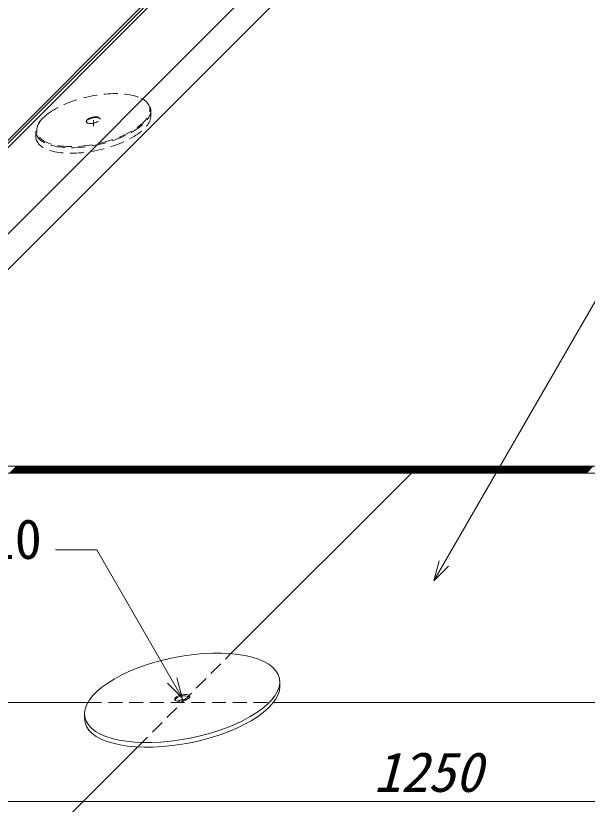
# Model space of a CAD drawing. Units: millimetres, scale not verified. Extents: x -840 to 840, y -594 to 594.
# Drawn here: x -80.4 to 85.1, y 137.5 to 365.8 of the extents above; entities that cross this region are included whole.
import ezdxf
from ezdxf.enums import TextEntityAlignment as Align

# ---------------------------------------------------------------- set-up
doc = ezdxf.new("R2010")
doc.units = ezdxf.units.MM
doc.header["$LTSCALE"] = 2
doc.linetypes.add('CHAIN1', pattern=[8, 5, -1, 1, -1])
doc.linetypes.add('DASHED2', pattern=[3, 2, -1])
for name, color, linetype, lineweight in [('0-0_輪郭線', 134, 'DASHED2', 9), ('0-2_文字', 5, 'Continuous', 9), ('0-8_断熱材', 4, 'Continuous', 9), ('0-A_IBｼｰﾄ', 7, 'Continuous', 9), ('0-B_寸法線', 7, 'Continuous', 9), ('0-D_中心線', 2, 'CHAIN1', 9), ('1-0_IBリキッド', 7, 'Continuous', 9), ('1-1_部材(積層鋼板)', 4, 'Continuous', 9)]:
    doc.layers.add(name, color=color, linetype=linetype, lineweight=lineweight)
doc.styles.add('ＭＳ ゴシック', font='')
doc.styles.get('ＭＳ ゴシック').set_extended_font_data('MS Gothic')

msp = doc.modelspace()

# ---------------------------------------------------------------- linework, layer by layer
at = {"layer": '0-0_輪郭線'}
for p, q in [((-41.267, 338.383), (-41.267, 336.783)), ((-74.572, 332.317), (-74.572, 330.717)), ((-45.081, 154.074), (-18.074, 181.081)), ((-59.521, 166.953), (-5.782, 166.953))]:
    msp.add_line(p, q, dxfattribs=at)
for major_axis in [(-16.328, -3.62), (-2.041, -0.452)]:
    msp.add_ellipse((-57.92, 335.55), major_axis=major_axis, ratio=0.414214, dxfattribs=at)
for centre, major_axis, start_param, end_param in [((-57.92, 335.35), (-16.583, -3.676), 5.5951713, 9.9296477), ((-57.92, 333.75), (-16.583, -3.676), 6.1916132, 9.3332058), ((-57.92, 335.35), (-2.041, -0.452), 3.1634857, 6.078148)]:
    msp.add_ellipse(centre, major_axis=major_axis, ratio=0.414214, start_param=start_param, end_param=end_param, dxfattribs=at)
at = {"layer": '0-8_断熱材', "color": 7}
for p, q in [((-18.074, 181.081), (34.186, 233.341)), ((-405.782, 166.953), (-59.521, 166.953)), ((-5.782, 166.953), (367.799, 166.953)), ((-80.285, 118.87), (-45.081, 154.074))]:
    msp.add_line(p, q, dxfattribs=at)
at = {"layer": '0-A_IBｼｰﾄ'}
for p, q in [((-205.37, 207.056), (23.775, 436.201)), ((-171.168, 239.141), (25.893, 436.201)), ((-146.154, 239.141), (50.906, 436.201)), ((-139.573, 235.341), (61.288, 436.201)), ((-139.573, 235.341), (296.936, 235.341)), ((-82.107, 233.341), (-80.107, 235.341)), ((-81.753, 233.341), (-79.753, 235.341)), ((-81.4, 233.341), (-79.4, 235.341)), ((-81.046, 233.341), (-79.046, 235.341)), ((-80.693, 233.341), (-78.693, 235.341)), ((-80.339, 233.341), (-78.339, 235.341)), ((-79.986, 233.341), (-77.986, 235.341)), ((-79.632, 233.341), (-77.632, 235.341)), ((-79.278, 233.341), (-77.278, 235.341)), ((-78.925, 233.341), (-76.925, 235.341)), ((-78.571, 233.341), (-76.571, 235.341)), ((-78.218, 233.341), (-76.218, 235.341)), ((-77.864, 233.341), (-75.864, 235.341)), ((-77.511, 233.341), (-75.511, 235.341)), ((-77.157, 233.341), (-75.157, 235.341)), ((-76.804, 233.341), (-74.804, 235.341)), ((-76.45, 233.341), (-74.45, 235.341)), ((-76.096, 233.341), (-74.096, 235.341)), ((-75.743, 233.341), (-73.743, 235.341)), ((-75.389, 233.341), (-73.389, 235.341)), ((-75.036, 233.341), (-73.036, 235.341)), ((-74.682, 233.341), (-72.682, 235.341)), ((-74.329, 233.341), (-72.329, 235.341)), ((-73.975, 233.341), (-71.975, 235.341)), ((-73.622, 233.341), (-71.622, 235.341)), ((-73.268, 233.341), (-71.268, 235.341)), ((-72.915, 233.341), (-70.915, 235.341)), ((-72.561, 233.341), (-70.561, 235.341)), ((-72.207, 233.341), (-70.207, 235.341)), ((-71.854, 233.341), (-69.854, 235.341)), ((-71.5, 233.341), (-69.5, 235.341)), ((-71.147, 233.341), (-69.147, 235.341)), ((-70.793, 233.341), (-68.793, 235.341)), ((-70.44, 233.341), (-68.44, 235.341)), ((-70.086, 233.341), (-68.086, 235.341)), ((-69.733, 233.341), (-67.733, 235.341)), ((-69.379, 233.341), (-67.379, 235.341)), ((-69.025, 233.341), (-67.025, 235.341)), ((-68.672, 233.341), (-66.672, 235.341)), ((-68.318, 233.341), (-66.318, 235.341)), ((-67.965, 233.341), (-65.965, 235.341)), ((-67.611, 233.341), (-65.611, 235.341)), ((-67.258, 233.341), (-65.258, 235.341)), ((-66.904, 233.341), (-64.904, 235.341)), ((-66.551, 233.341), (-64.551, 235.341)), ((-66.197, 233.341), (-64.197, 235.341)), ((-65.843, 233.341), (-63.843, 235.341)), ((-65.49, 233.341), (-63.49, 235.341)), ((-65.136, 233.341), (-63.136, 235.341)), ((-64.783, 233.341), (-62.783, 235.341)), ((-64.429, 233.341), (-62.429, 235.341)), ((-64.076, 233.341), (-62.076, 235.341)), ((-63.722, 233.341), (-61.722, 235.341)), ((-63.369, 233.341), (-61.369, 235.341)), ((-63.015, 233.341), (-61.015, 235.341)), ((-62.661, 233.341), (-60.661, 235.341)), ((-62.308, 233.341), (-60.308, 235.341)), ((-61.954, 233.341), (-59.954, 235.341)), ((-61.601, 233.341), (-59.601, 235.341)), ((-61.247, 233.341), (-59.247, 235.341)), ((-60.894, 233.341), (-58.894, 235.341)), ((-60.54, 233.341), (-58.54, 235.341)), ((-60.187, 233.341), (-58.187, 235.341)), ((-59.833, 233.341), (-57.833, 235.341)), ((-59.479, 233.341), (-57.479, 235.341)), ((-59.126, 233.341), (-57.126, 235.341)), ((-58.772, 233.341), (-56.772, 235.341)), ((-58.419, 233.341), (-56.419, 235.341)), ((-58.065, 233.341), (-56.065, 235.341)), ((-57.712, 233.341), (-55.712, 235.341)), ((-57.358, 233.341), (-55.358, 235.341)), ((-57.005, 233.341), (-55.005, 235.341)), ((-56.651, 233.341), (-54.651, 235.341)), ((-56.298, 233.341), (-54.298, 235.341)), ((-55.944, 233.341), (-53.944, 235.341)), ((-55.59, 233.341), (-53.59, 235.341)), ((-55.237, 233.341), (-53.237, 235.341)), ((-54.883, 233.341), (-52.883, 235.341)), ((-54.53, 233.341), (-52.53, 235.341)), ((-54.176, 233.341), (-52.176, 235.341)), ((-53.823, 233.341), (-51.823, 235.341)), ((-53.469, 233.341), (-51.469, 235.341)), ((-53.116, 233.341), (-51.116, 235.341)), ((-52.762, 233.341), (-50.762, 235.341)), ((-52.408, 233.341), (-50.408, 235.341)), ((-52.055, 233.341), (-50.055, 235.341)), ((-51.701, 233.341), (-49.701, 235.341)), ((-51.348, 233.341), (-49.348, 235.341)), ((-50.994, 233.341), (-48.994, 235.341)), ((-50.641, 233.341), (-48.641, 235.341)), ((-50.287, 233.341), (-48.287, 235.341)), ((-49.934, 233.341), (-47.934, 235.341)), ((-49.58, 233.341), (-47.58, 235.341)), ((-49.226, 233.341), (-47.226, 235.341)), ((-48.873, 233.341), (-46.873, 235.341)), ((-48.519, 233.341), (-46.519, 235.341)), ((-48.166, 233.341), (-46.166, 235.341)), ((-47.812, 233.341), (-45.812, 235.341)), ((-47.459, 233.341), (-45.459, 235.341)), ((-47.105, 233.341), (-45.105, 235.341)), ((-46.752, 233.341), (-44.752, 235.341)), ((-46.398, 233.341), (-44.398, 235.341)), ((-46.044, 233.341), (-44.044, 235.341)), ((-45.691, 233.341), (-43.691, 235.341)), ((-45.337, 233.341), (-43.337, 235.341)), ((-44.984, 233.341), (-42.984, 235.341)), ((-44.63, 233.341), (-42.63, 235.341)), ((-44.277, 233.341), (-42.277, 235.341)), ((-43.923, 233.341), (-41.923, 235.341)), ((-43.57, 233.341), (-41.57, 235.341)), ((-43.216, 233.341), (-41.216, 235.341)), ((-42.862, 233.341), (-40.862, 235.341)), ((-42.509, 233.341), (-40.509, 235.341)), ((-42.155, 233.341), (-40.155, 235.341)), ((-41.802, 233.341), (-39.802, 235.341)), ((-41.448, 233.341), (-39.448, 235.341)), ((-41.095, 233.341), (-39.095, 235.341)), ((-40.741, 233.341), (-38.741, 235.341)), ((-40.388, 233.341), (-38.388, 235.341)), ((-40.034, 233.341), (-38.034, 235.341)), ((-39.68, 233.341), (-37.68, 235.341)), ((-39.327, 233.341), (-37.327, 235.341)), ((-38.973, 233.341), (-36.973, 235.341)), ((-38.62, 233.341), (-36.62, 235.341)), ((-38.266, 233.341), (-36.266, 235.341)), ((-37.913, 233.341), (-35.913, 235.341)), ((-37.559, 233.341), (-35.559, 235.341)), ((-37.206, 233.341), (-35.206, 235.341)), ((-36.852, 233.341), (-34.852, 235.341)), ((-36.499, 233.341), (-34.499, 235.341)), ((-36.145, 233.341), (-34.145, 235.341)), ((-35.791, 233.341), (-33.791, 235.341)), ((-35.438, 233.341), (-33.438, 235.341)), ((-35.084, 233.341), (-33.084, 235.341)), ((-34.731, 233.341), (-32.731, 235.341)), ((-34.377, 233.341), (-32.377, 235.341)), ((-34.024, 233.341), (-32.024, 235.341)), ((-33.67, 233.341), (-31.67, 235.341)), ((-33.317, 233.341), (-31.317, 235.341)), ((-32.963, 233.341), (-30.963, 235.341)), ((-32.609, 233.341), (-30.609, 235.341)), ((-32.256, 233.341), (-30.256, 235.341)), ((-31.902, 233.341), (-29.902, 235.341)), ((-31.549, 233.341), (-29.549, 235.341)), ((-31.195, 233.341), (-29.195, 235.341)), ((-30.842, 233.341), (-28.842, 235.341)), ((-30.488, 233.341), (-28.488, 235.341)), ((-30.135, 233.341), (-28.135, 235.341)), ((-29.781, 233.341), (-27.781, 235.341)), ((-29.427, 233.341), (-27.427, 235.341)), ((-29.074, 233.341), (-27.074, 235.341)), ((-28.72, 233.341), (-26.72, 235.341)), ((-28.367, 233.341), (-26.367, 235.341)), ((-28.013, 233.341), (-26.013, 235.341)), ((-27.66, 233.341), (-25.66, 235.341)), ((-27.306, 233.341), (-25.306, 235.341)), ((-26.953, 233.341), (-24.953, 235.341)), ((-26.599, 233.341), (-24.599, 235.341)), ((-26.245, 233.341), (-24.245, 235.341)), ((-25.892, 233.341), (-23.892, 235.341)), ((-25.538, 233.341), (-23.538, 235.341)), ((-25.185, 233.341), (-23.185, 235.341)), ((-24.831, 233.341), (-22.831, 235.341)), ((-24.478, 233.341), (-22.478, 235.341)), ((-24.124, 233.341), (-22.124, 235.341)), ((-23.771, 233.341), (-21.771, 235.341)), ((-23.417, 233.341), (-21.417, 235.341)), ((-23.063, 233.341), (-21.063, 235.341)), ((-22.71, 233.341), (-20.71, 235.341)), ((-22.356, 233.341), (-20.356, 235.341)), ((-22.003, 233.341), (-20.003, 235.341)), ((-21.649, 233.341), (-19.649, 235.341)), ((-21.296, 233.341), (-19.296, 235.341)), ((-20.942, 233.341), (-18.942, 235.341)), ((-20.589, 233.341), (-18.589, 235.341)), ((-20.235, 233.341), (-18.235, 235.341)), ((-19.882, 233.341), (-17.882, 235.341)), ((-19.528, 233.341), (-17.528, 235.341)), ((-19.174, 233.341), (-17.174, 235.341)), ((-18.821, 233.341), (-16.821, 235.341)), ((-18.467, 233.341), (-16.467, 235.341)), ((-18.114, 233.341), (-16.114, 235.341)), ((-17.76, 233.341), (-15.76, 235.341)), ((-17.407, 233.341), (-15.407, 235.341)), ((-17.053, 233.341), (-15.053, 235.341)), ((-16.7, 233.341), (-14.7, 235.341)), ((-16.346, 233.341), (-14.346, 235.341)), ((-15.992, 233.341), (-13.992, 235.341)), ((-15.639, 233.341), (-13.639, 235.341)), ((-15.285, 233.341), (-13.285, 235.341)), ((-14.932, 233.341), (-12.932, 235.341)), ((-14.578, 233.341), (-12.578, 235.341)), ((-14.225, 233.341), (-12.225, 235.341)), ((-13.871, 233.341), (-11.871, 235.341)), ((-13.518, 233.341), (-11.518, 235.341)), ((-13.164, 233.341), (-11.164, 235.341)), ((-12.81, 233.341), (-10.81, 235.341)), ((-12.457, 233.341), (-10.457, 235.341)), ((-12.103, 233.341), (-10.103, 235.341)), ((-11.75, 233.341), (-9.75, 235.341)), ((-11.396, 233.341), (-9.396, 235.341)), ((-11.043, 233.341), (-9.043, 235.341)), ((-10.689, 233.341), (-8.689, 235.341)), ((-10.336, 233.341), (-8.336, 235.341)), ((-9.982, 233.341), (-7.982, 235.341)), ((-9.628, 233.341), (-7.628, 235.341)), ((-9.275, 233.341), (-7.275, 235.341)), ((-8.921, 233.341), (-6.921, 235.341)), ((-8.568, 233.341), (-6.568, 235.341)), ((-8.214, 233.341), (-6.214, 235.341)), ((-7.861, 233.341), (-5.861, 235.341)), ((-7.507, 233.341), (-5.507, 235.341)), ((-7.154, 233.341), (-5.154, 235.341)), ((-6.8, 233.341), (-4.8, 235.341)), ((-6.446, 233.341), (-4.446, 235.341)), ((-6.093, 233.341), (-4.093, 235.341)), ((-5.739, 233.341), (-3.739, 235.341)), ((-5.386, 233.341), (-3.386, 235.341)), ((-5.032, 233.341), (-3.032, 235.341)), ((-4.679, 233.341), (-2.679, 235.341)), ((-4.325, 233.341), (-2.325, 235.341)), ((-3.972, 233.341), (-1.972, 235.341)), ((-3.618, 233.341), (-1.618, 235.341)), ((-3.264, 233.341), (-1.264, 235.341)), ((-2.911, 233.341), (-0.911, 235.341)), ((-2.557, 233.341), (-0.557, 235.341)), ((-2.204, 233.341), (-0.204, 235.341)), ((-1.85, 233.341), (0.15, 235.341)), ((-1.497, 233.341), (0.503, 235.341)), ((-1.143, 233.341), (0.857, 235.341)), ((-0.79, 233.341), (1.21, 235.341)), ((-0.436, 233.341), (1.564, 235.341)), ((-0.083, 233.341), (1.917, 235.341)), ((0.271, 233.341), (2.271, 235.341)), ((0.625, 233.341), (2.625, 235.341)), ((0.978, 233.341), (2.978, 235.341)), ((1.332, 233.341), (3.332, 235.341)), ((1.685, 233.341), (3.685, 235.341)), ((2.039, 233.341), (4.039, 235.341)), ((2.392, 233.341), (4.392, 235.341)), ((2.746, 233.341), (4.746, 235.341)), ((3.099, 233.341), (5.099, 235.341)), ((3.453, 233.341), (5.453, 235.341)), ((3.807, 233.341), (5.807, 235.341)), ((4.16, 233.341), (6.16, 235.341)), ((4.514, 233.341), (6.514, 235.341)), ((4.867, 233.341), (6.867, 235.341)), ((5.221, 233.341), (7.221, 235.341)), ((5.574, 233.341), (7.574, 235.341)), ((5.928, 233.341), (7.928, 235.341)), ((6.281, 233.341), (8.281, 235.341)), ((6.635, 233.341), (8.635, 235.341)), ((6.989, 233.341), (8.989, 235.341)), ((7.342, 233.341), (9.342, 235.341)), ((7.696, 233.341), (9.696, 235.341)), ((8.049, 233.341), (10.049, 235.341)), ((8.403, 233.341), (10.403, 235.341)), ((8.756, 233.341), (10.756, 235.341)), ((9.11, 233.341), (11.11, 235.341)), ((9.463, 233.341), (11.463, 235.341)), ((9.817, 233.341), (11.817, 235.341)), ((10.171, 233.341), (12.171, 235.341)), ((10.524, 233.341), (12.524, 235.341)), ((10.878, 233.341), (12.878, 235.341)), ((11.231, 233.341), (13.231, 235.341)), ((11.585, 233.341), (13.585, 235.341)), ((11.938, 233.341), (13.938, 235.341)), ((12.292, 233.341), (14.292, 235.341)), ((12.645, 233.341), (14.645, 235.341)), ((12.999, 233.341), (14.999, 235.341)), ((13.353, 233.341), (15.353, 235.341)), ((13.706, 233.341), (15.706, 235.341)), ((14.06, 233.341), (16.06, 235.341)), ((14.413, 233.341), (16.413, 235.341)), ((14.767, 233.341), (16.767, 235.341)), ((15.12, 233.341), (17.12, 235.341)), ((15.474, 233.341), (17.474, 235.341)), ((15.827, 233.341), (17.827, 235.341)), ((16.181, 233.341), (18.181, 235.341)), ((16.534, 233.341), (18.534, 235.341)), ((16.888, 233.341), (18.888, 235.341)), ((17.242, 233.341), (19.242, 235.341)), ((17.595, 233.341), (19.595, 235.341)), ((17.949, 233.341), (19.949, 235.341)), ((18.302, 233.341), (20.302, 235.341)), ((18.656, 233.341), (20.656, 235.341)), ((19.009, 233.341), (21.009, 235.341)), ((19.363, 233.341), (21.363, 235.341)), ((19.716, 233.341), (21.716, 235.341)), ((20.07, 233.341), (22.07, 235.341)), ((20.424, 233.341), (22.424, 235.341)), ((20.777, 233.341), (22.777, 235.341)), ((21.131, 233.341), (23.131, 235.341)), ((21.484, 233.341), (23.484, 235.341)), ((21.838, 233.341), (23.838, 235.341)), ((22.191, 233.341), (24.191, 235.341)), ((22.545, 233.341), (24.545, 235.341)), ((22.898, 233.341), (24.898, 235.341)), ((23.252, 233.341), (25.252, 235.341)), ((23.606, 233.341), (25.606, 235.341)), ((23.959, 233.341), (25.959, 235.341)), ((24.313, 233.341), (26.313, 235.341)), ((24.666, 233.341), (26.666, 235.341)), ((25.02, 233.341), (27.02, 235.341)), ((25.373, 233.341), (27.373, 235.341)), ((25.727, 233.341), (27.727, 235.341)), ((26.08, 233.341), (28.08, 235.341)), ((26.434, 233.341), (28.434, 235.341)), ((26.788, 233.341), (28.788, 235.341)), ((27.141, 233.341), (29.141, 235.341)), ((27.495, 233.341), (29.495, 235.341)), ((27.848, 233.341), (29.848, 235.341)), ((28.202, 233.341), (30.202, 235.341)), ((28.555, 233.341), (30.555, 235.341)), ((28.909, 233.341), (30.909, 235.341)), ((29.262, 233.341), (31.262, 235.341)), ((29.616, 233.341), (31.616, 235.341)), ((29.97, 233.341), (31.97, 235.341)), ((30.323, 233.341), (32.323, 235.341)), ((30.677, 233.341), (32.677, 235.341)), ((31.03, 233.341), (33.03, 235.341)), ((31.384, 233.341), (33.384, 235.341)), ((31.737, 233.341), (33.737, 235.341)), ((32.091, 233.341), (34.091, 235.341)), ((32.444, 233.341), (34.444, 235.341)), ((32.798, 233.341), (34.798, 235.341)), ((33.152, 233.341), (35.152, 235.341)), ((33.505, 233.341), (35.505, 235.341)), ((33.859, 233.341), (35.859, 235.341)), ((34.212, 233.341), (36.212, 235.341)), ((34.566, 233.341), (36.566, 235.341)), ((34.919, 233.341), (36.919, 235.341)), ((35.273, 233.341), (37.273, 235.341)), ((35.626, 233.341), (37.626, 235.341)), ((35.98, 233.341), (37.98, 235.341)), ((36.333, 233.341), (38.333, 235.341)), ((36.687, 233.341), (38.687, 235.341)), ((37.041, 233.341), (39.041, 235.341)), ((37.394, 233.341), (39.394, 235.341)), ((37.748, 233.341), (39.748, 235.341)), ((38.101, 233.341), (40.101, 235.341)), ((38.455, 233.341), (40.455, 235.341)), ((38.808, 233.341), (40.808, 235.341)), ((39.162, 233.341), (41.162, 235.341)), ((39.515, 233.341), (41.515, 235.341)), ((39.869, 233.341), (41.869, 235.341)), ((40.223, 233.341), (42.223, 235.341)), ((40.576, 233.341), (42.576, 235.341)), ((40.93, 233.341), (42.93, 235.341)), ((41.283, 233.341), (43.283, 235.341)), ((41.637, 233.341), (43.637, 235.341)), ((41.99, 233.341), (43.99, 235.341)), ((42.344, 233.341), (44.344, 235.341)), ((42.697, 233.341), (44.697, 235.341)), ((43.051, 233.341), (45.051, 235.341)), ((43.405, 233.341), (45.405, 235.341)), ((43.758, 233.341), (45.758, 235.341)), ((44.112, 233.341), (46.112, 235.341)), ((44.465, 233.341), (46.465, 235.341)), ((44.819, 233.341), (46.819, 235.341)), ((45.172, 233.341), (47.172, 235.341)), ((45.526, 233.341), (47.526, 235.341)), ((45.879, 233.341), (47.879, 235.341)), ((46.233, 233.341), (48.233, 235.341)), ((46.587, 233.341), (48.587, 235.341)), ((46.94, 233.341), (48.94, 235.341)), ((47.294, 233.341), (49.294, 235.341)), ((47.647, 233.341), (49.647, 235.341)), ((48.001, 233.341), (50.001, 235.341)), ((48.354, 233.341), (50.354, 235.341)), ((48.708, 233.341), (50.708, 235.341)), ((49.061, 233.341), (51.061, 235.341)), ((49.415, 233.341), (51.415, 235.341)), ((49.769, 233.341), (51.769, 235.341)), ((50.122, 233.341), (52.122, 235.341)), ((50.476, 233.341), (52.476, 235.341)), ((50.829, 233.341), (52.829, 235.341)), ((51.183, 233.341), (53.183, 235.341)), ((51.536, 233.341), (53.387, 235.191)), ((83.671, 235.341), (53.387, 235.341)), ((53.387, 235.191), (53.536, 235.341)), ((53.387, 234.837), (53.89, 235.341)), ((53.387, 234.484), (54.243, 235.341)), ((53.387, 234.13), (54.597, 235.341)), ((53.387, 233.777), (54.95, 235.341)), ((53.387, 233.423), (55.304, 235.341)), ((53.658, 233.341), (55.658, 235.341)), ((54.011, 233.341), (56.011, 235.341)), ((54.365, 233.341), (56.365, 235.341)), ((54.718, 233.341), (56.718, 235.341)), ((55.072, 233.341), (57.072, 235.341)), ((55.425, 233.341), (57.425, 235.341)), ((55.779, 233.341), (57.779, 235.341)), ((56.132, 233.341), (58.132, 235.341)), ((56.486, 233.341), (58.486, 235.341)), ((56.84, 233.341), (58.84, 235.341)), ((57.193, 233.341), (59.193, 235.341)), ((57.547, 233.341), (59.547, 235.341)), ((57.9, 233.341), (59.9, 235.341)), ((58.254, 233.341), (60.254, 235.341)), ((58.607, 233.341), (60.607, 235.341)), ((58.961, 233.341), (60.961, 235.341)), ((59.314, 233.341), (61.314, 235.341)), ((59.668, 233.341), (61.668, 235.341)), ((60.022, 233.341), (62.022, 235.341)), ((60.375, 233.341), (62.375, 235.341)), ((60.729, 233.341), (62.729, 235.341)), ((61.082, 233.341), (63.082, 235.341)), ((61.436, 233.341), (63.436, 235.341)), ((61.789, 233.341), (63.789, 235.341)), ((62.143, 233.341), (64.143, 235.341)), ((62.496, 233.341), (64.496, 235.341)), ((62.85, 233.341), (64.85, 235.341)), ((63.204, 233.341), (65.204, 235.341)), ((63.557, 233.341), (65.557, 235.341)), ((63.911, 233.341), (65.911, 235.341)), ((64.264, 233.341), (66.264, 235.341)), ((64.618, 233.341), (66.618, 235.341)), ((64.971, 233.341), (66.971, 235.341)), ((65.325, 233.341), (67.325, 235.341)), ((65.678, 233.341), (67.678, 235.341)), ((66.032, 233.341), (68.032, 235.341)), ((66.386, 233.341), (68.386, 235.341)), ((66.739, 233.341), (68.739, 235.341)), ((67.093, 233.341), (69.093, 235.341)), ((67.446, 233.341), (69.446, 235.341)), ((67.8, 233.341), (69.8, 235.341)), ((68.153, 233.341), (70.153, 235.341)), ((68.507, 233.341), (70.507, 235.341)), ((68.86, 233.341), (70.86, 235.341)), ((69.214, 233.341), (71.214, 235.341)), ((69.568, 233.341), (71.568, 235.341)), ((69.921, 233.341), (71.921, 235.341)), ((70.275, 233.341), (72.275, 235.341)), ((70.628, 233.341), (72.628, 235.341)), ((70.982, 233.341), (72.982, 235.341)), ((71.335, 233.341), (73.335, 235.341)), ((71.689, 233.341), (73.689, 235.341)), ((72.042, 233.341), (74.042, 235.341)), ((72.396, 233.341), (74.396, 235.341)), ((72.749, 233.341), (74.749, 235.341)), ((73.103, 233.341), (75.103, 235.341)), ((73.457, 233.341), (75.457, 235.341)), ((73.81, 233.341), (75.81, 235.341)), ((74.164, 233.341), (76.164, 235.341)), ((74.517, 233.341), (76.517, 235.341)), ((74.871, 233.341), (76.871, 235.341)), ((75.224, 233.341), (77.224, 235.341)), ((75.578, 233.341), (77.578, 235.341)), ((75.931, 233.341), (77.931, 235.341)), ((76.285, 233.341), (78.285, 235.341)), ((76.639, 233.341), (78.639, 235.341)), ((76.992, 233.341), (78.992, 235.341)), ((77.346, 233.341), (79.346, 235.341)), ((77.699, 233.341), (79.699, 235.341)), ((78.053, 233.341), (80.053, 235.341)), ((78.406, 233.341), (80.406, 235.341)), ((78.76, 233.341), (80.76, 235.341)), ((79.113, 233.341), (81.113, 235.341)), ((79.467, 233.341), (81.467, 235.341)), ((79.821, 233.341), (81.821, 235.341)), ((80.174, 233.341), (82.174, 235.341)), ((80.528, 233.341), (82.528, 235.341)), ((80.881, 233.341), (82.881, 235.341)), ((81.235, 233.341), (83.235, 235.341)), ((81.588, 233.341), (83.588, 235.341)), ((81.942, 233.341), (83.942, 235.341)), ((82.295, 233.341), (84.295, 235.341)), ((82.649, 233.341), (84.649, 235.341)), ((83.003, 233.341), (85.003, 235.341)), ((83.356, 233.341), (85.356, 235.341)), ((293.387, 235.341), (83.671, 235.341)), ((83.71, 233.341), (85.71, 235.341)), ((84.063, 233.341), (86.063, 235.341)), ((84.417, 233.341), (86.417, 235.341)), ((84.77, 233.341), (86.77, 235.341)), ((-140.108, 233.341), (297.472, 233.341)), ((51.89, 233.341), (53.387, 234.837)), ((52.243, 233.341), (53.387, 234.484)), ((52.597, 233.341), (53.387, 234.13)), ((52.95, 233.341), (53.387, 233.777)), ((53.304, 233.341), (53.387, 233.423)), ((53.387, 233.341), (81.671, 233.341)), ((81.671, 233.341), (293.387, 233.341))]:
    msp.add_line(p, q, dxfattribs=at)
for points in [[(53.387, 235.341), (-139.573, 235.341), (-146.154, 239.141), (-152.529, 239.141)], [(-146.69, 237.141), (-140.108, 233.341), (53.387, 233.341)]]:
    msp.add_lwpolyline(points, dxfattribs=at)
at = {"layer": '0-B_寸法線'}
for p, q in [((40.712, 202.196), (92.836, 292.48)), ((-56.914, 211.09), (-68.914, 211.09)), ((-32.201, 168.287), (-56.914, 211.09)), ((-259.204, 138.305), (225.296, 138.305))]:
    msp.add_line(p, q, dxfattribs=at)
for points in [[(44.954, 206.439), (40.712, 202.196), (42.265, 207.992)], [(-36.444, 172.529), (-32.201, 168.287), (-33.754, 174.082)]]:
    msp.add_lwpolyline(points, dxfattribs=at)
at = {"layer": '0-D_中心線'}
for p, q in [((-57.92, 333.75), (-57.92, 335.55)), ((-32.201, 168.287), (-32.201, 166.953))]:
    msp.add_line(p, q, dxfattribs=at)
at = {"layer": '1-0_IBリキッド'}
msp.add_line((-173.261, 238.274), (24.666, 436.201), dxfattribs=at)
at = {"layer": '1-1_部材(積層鋼板)', "color": 7}
for p, q in [((-3.914, 171.583), (-3.914, 172.917)), ((-60.489, 162.324), (-60.489, 163.657))]:
    msp.add_line(p, q, dxfattribs=at)
for major_axis in [(-28.192, -5.608), (-2.178, -0.433)]:
    msp.add_ellipse((-32.201, 168.287), major_axis=major_axis, ratio=0.414214, dxfattribs=at)
for centre, major_axis, start_param, end_param in [((-32.201, 166.953), (-28.192, -5.608), 6.2009788, 9.3425714), ((-32.201, 167.953), (-2.05, -0.408), 3.0786673, 6.1816976), ((-32.201, 166.953), (-2.05, -0.408), 3.8561974, 5.4041675)]:
    msp.add_ellipse(centre, major_axis=major_axis, ratio=0.414214, start_param=start_param, end_param=end_param, dxfattribs=at)

# ---------------------------------------------------------------- texts
at = {"layer": '0-2_文字', "color": 7, "style": 'ＭＳ ゴシック'}
msp.add_text('IB鋼鈑D-110', height=11.54, dxfattribs=at).set_placement((-159.286, 205.031), align=Align.BOTTOM_LEFT)
at = {"layer": '0-B_寸法線', "style": 'ＭＳ ゴシック', "oblique": 15}
msp.add_text('1250', height=11.54, dxfattribs=at).set_placement((23.252, 137.586), align=Align.BOTTOM_LEFT)

doc.saveas('drawing.dxf')
